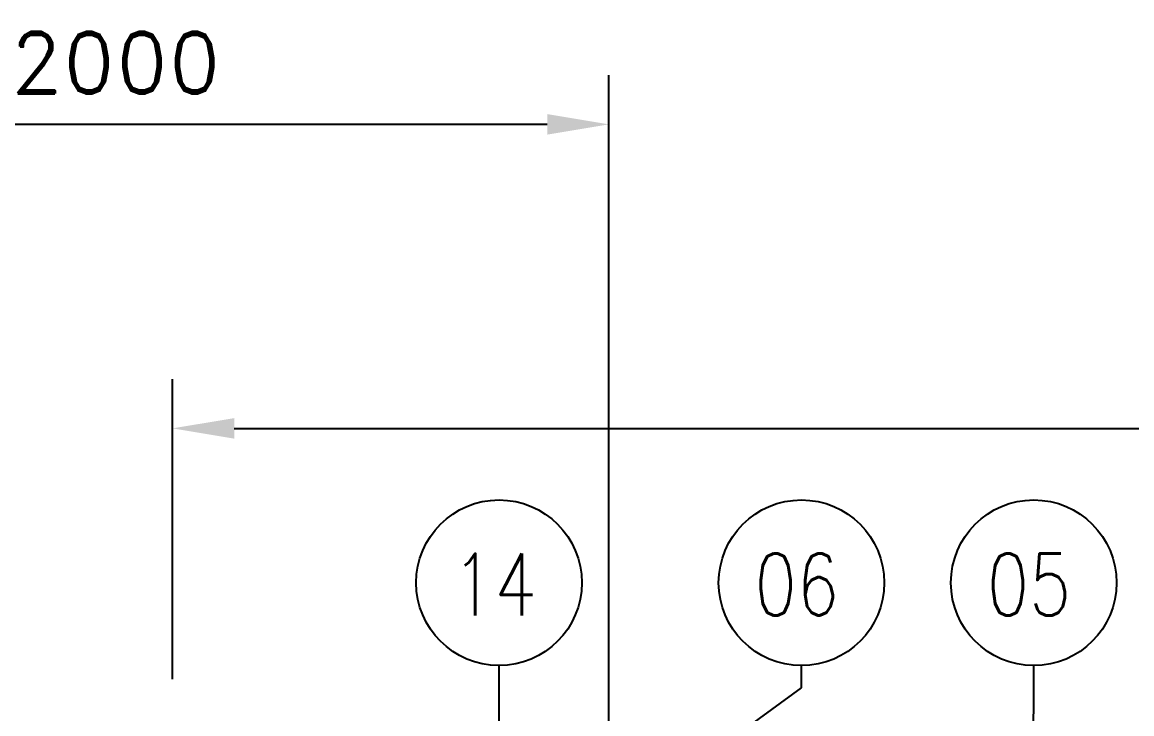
# Model space of a CAD drawing. Header units: millimetres. Extents: x -312439 to 477422, y -331570 to 212570.
# Drawn here: x 363282 to 365531, y 158041 to 159443 of the extents above; entities that cross this region are included whole.
import ezdxf

# ---------------------------------------------------------------- set-up
doc = ezdxf.new("R2010")
doc.units = ezdxf.units.MM
doc.layers.add('ARCONDTEXTO', color=4, linetype='Continuous')
doc.layers.add('TEXTO FORMATO', color=4, linetype='Continuous')
doc.styles.add('ROMAND', font='ROMAND.SHX')
doc.styles.add('ROMANS', font='romans.shx', dxfattribs={"height": 187.5})
doc.dimstyles.new('1-50 (MILIMETRO)', dxfattribs={"dimscale": 0, "dimtxt": 125, "dimasz": 125, "dimexe": 100, "dimexo": 100, "dimgap": 50, "dimtad": 0, "dimdec": 0, "dimzin": 0, "dimdsep": 46, "dimtxsty": 'ROMAND', "dimcen": -390, "dimclrd": 1, "dimclre": 1, "dimclrt": 3, "dimadec": 0, "dimazin": 0, "dimtfac": 1, "dimtdec": 0, "dimtix": 1, "dimtmove": 2, "dimatfit": 2, "dimfxl": 1, "dimtvp": 1, "dimtolj": 1, "dimtzin": 0, "dimarcsym": 0})

# ---------------------------------------------------------------- blocks, each defined once
blk = doc.blocks.new('*D136')
at = {"color": 1, "lineweight": -2, "transparency": 16777216}
for p, q in [((362471, 157870.2), (362471, 159335.7)), ((364471.1, 157870.2), (364471.1, 159335.7)), ((364346.1, 159235.7), (362596, 159235.7))]:
    blk.add_line(p, q, dxfattribs=at)
at = {"color": 1, "transparency": 16777216}
for points in [[(362596, 159256.6), (362596, 159214.9), (362471, 159235.7)], [(364346.1, 159256.6), (364346.1, 159214.9), (364471.1, 159235.7)]]:
    blk.add_solid(points, dxfattribs=at)
at = {"layer": 'Defpoints', "color": 0, "transparency": 16777216}
for p in [(362471, 159235.7), (362471, 157770.2), (364471.1, 157770.2)]:
    blk.add_point(p, dxfattribs=at)
at = {"color": 3, "transparency": 16777216, "insert": (363471, 159360.7), "char_height": 125, "attachment_point": 5, "style": 'ROMAND'}
blk.add_mtext('\\A1;2000', dxfattribs=at)
blk = doc.blocks.new('*D152')
at = {"color": 1, "lineweight": -2, "transparency": 16777216}
for p, q in [((363586.8, 158111.7), (363586.8, 158719.7)), ((368637.4, 158111.7), (368637.4, 158719.7)), ((363711.8, 158619.7), (368512.4, 158619.7))]:
    blk.add_line(p, q, dxfattribs=at)
at = {"color": 1, "transparency": 16777216}
for points in [[(363711.8, 158640.5), (363711.8, 158598.9), (363586.8, 158619.7)], [(368512.4, 158640.5), (368512.4, 158598.9), (368637.4, 158619.7)]]:
    blk.add_solid(points, dxfattribs=at)
at = {"layer": 'Defpoints', "color": 0, "transparency": 16777216}
for p in [(368637.4, 158619.7), (363586.8, 158011.7), (368637.4, 158011.7)]:
    blk.add_point(p, dxfattribs=at)
at = {"color": 3, "transparency": 16777216, "insert": (366112.1, 158744.7), "char_height": 125, "attachment_point": 5, "style": 'ROMAND'}
blk.add_mtext('\\A1;5051', dxfattribs=at)

msp = doc.modelspace()

# ---------------------------------------------------------------- linework, layer by layer
at = {"layer": 'TEXTO FORMATO', "color": 1}
for centre in [(364248.403, 158306.881), (364861.433, 158306.881), (365332.272, 158306.881)]:
    msp.add_circle(centre, 167.835, dxfattribs=at)

# ---------------------------------------------------------------- texts
at = {"layer": 'ARCONDTEXTO', "color": 3, "linetype": 'Continuous', "lineweight": -3, "style": 'ROMANS', "width": 0.8}
for s, p in [('14', (364153.084, 158240.815)), ('06', (364766.115, 158240.815)), ('05', (365236.953, 158240.815))]:
    msp.add_text(s, height=125, dxfattribs=at).set_placement(p)

# ---------------------------------------------------------------- dimensions: what is measured, and where the dimension line sits
for base, p1, p2, picture, middle in [((362471.018, 159235.734), (364471.052, 157770.222), (362471.018, 157770.222), '*D136', (363471.035, 159360.734)), ((368637.383, 158619.686), (363586.833, 158011.722), (368637.383, 158011.722), '*D152', (366112.108, 158744.686))]:
    dim = msp.add_linear_dim(base=base, p1=p1, p2=p2, dimstyle='1-50 (MILIMETRO)', override={"dimscale": 1})
    dim.commit()
    dim.dimension.update_dxf_attribs({"geometry": picture, "text_midpoint": middle})

# ---------------------------------------------------------------- leaders
at = {"layer": 'TEXTO FORMATO'}
for points in [[(364748.309, 157532.994), (364248.403, 158009.832), (364248.403, 158139.046)], [(364639.105, 157932.122), (364861.433, 158093.712), (364861.433, 158139.046)], [(365330.943, 157558.394), (365332.272, 158093.712), (365332.272, 158139.046)]]:
    msp.add_leader(points, dimstyle='1-50 (MILIMETRO)', override={"dimscale": 1}, dxfattribs=at)

doc.saveas('drawing.dxf')
